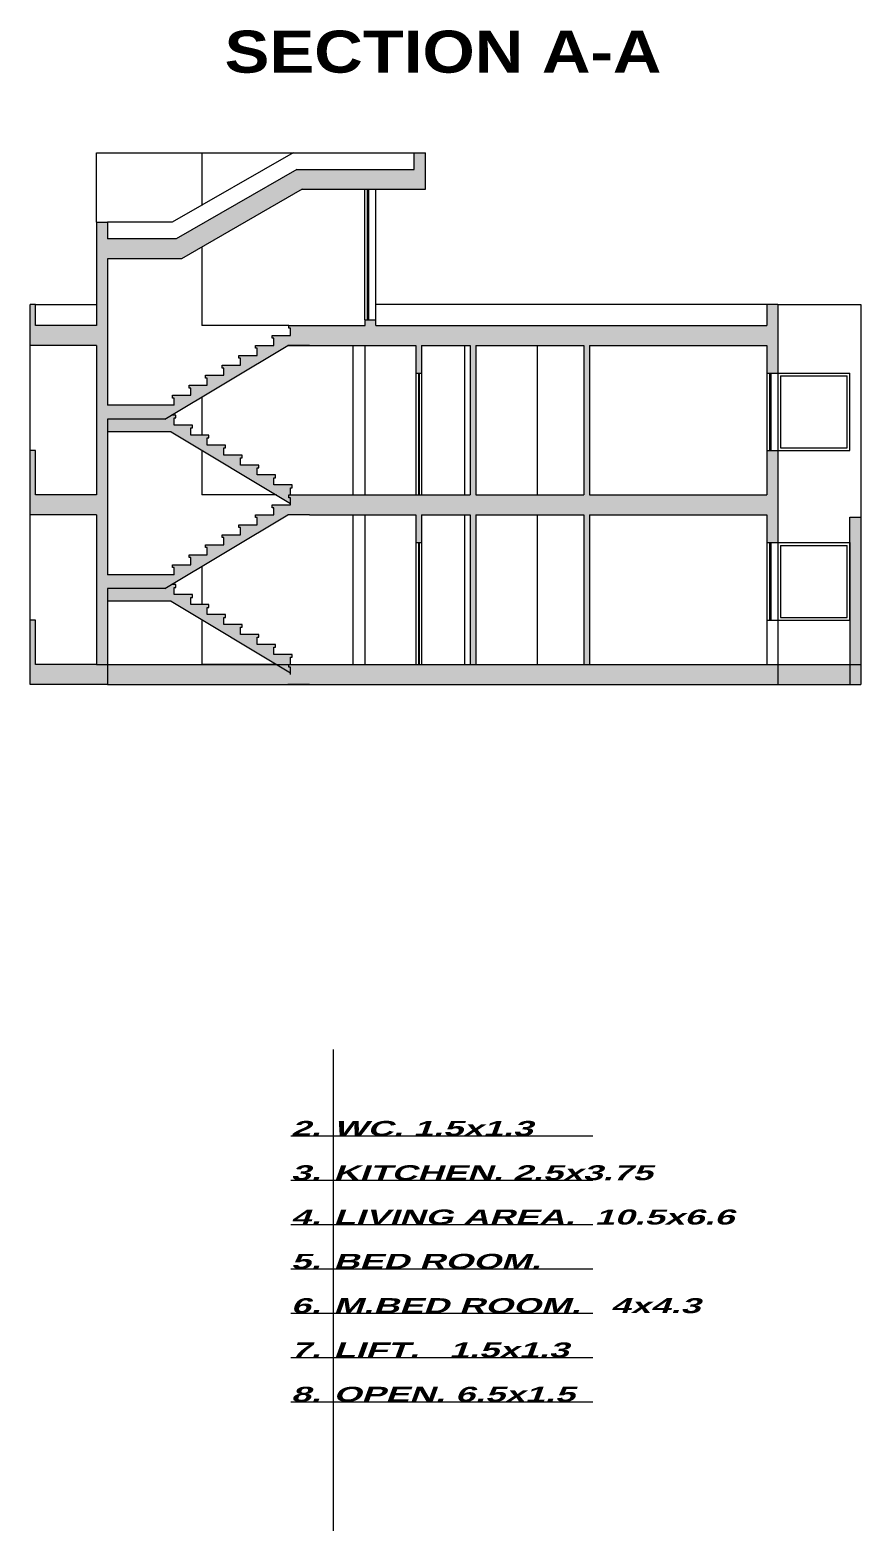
# Model space of a CAD drawing. Header units: millimetres. Extents: x 3669.6 to 3740.3, y 1535.4 to 1572.3.
# Drawn here: x 3725.26 to 3740.26, y 1538.83 to 1565.93 of the extents above; entities that cross this region are included whole.
import ezdxf

# ---------------------------------------------------------------- set-up
doc = ezdxf.new("R2010")
doc.units = ezdxf.units.MM
doc.layers.add('1', color=7, linetype='Continuous')
doc.layers.add('2', color=4, linetype='Continuous')
doc.styles.add('KH1', font='')
doc.styles.get('KH1').set_extended_font_data('Arial Black')

msp = doc.modelspace()

# ---------------------------------------------------------------- hatches: boundary and pattern name
h = msp.add_hatch(color=256)
h.dxf.hatch_style = 1
h.set_gradient(color1=(204, 153, 0), color2=(204, 153, 0), name='INVCURVED')
h.paths.add_polyline_path([(3738.758, 1558.339), (3738.558, 1558.339), (3738.558, 1557.539), (3735.358, 1557.539), (3735.358, 1560.239), (3738.558, 1560.239), (3738.558, 1559.739), (3738.758, 1559.739), (3738.758, 1560.979), (3738.558, 1560.979), (3738.558, 1560.599), (3731.502, 1560.599), (3731.502, 1560.699), (3731.305, 1560.699), (3731.305, 1560.599), (3730.258, 1560.599), (3729.928, 1560.599), (3729.928, 1560.549), (3729.958, 1560.549), (3729.958, 1560.419), (3729.628, 1560.419), (3729.628, 1560.369), (3729.658, 1560.369), (3729.658, 1560.239), (3729.328, 1560.239), (3729.328, 1560.189), (3729.358, 1560.189), (3729.358, 1560.059), (3729.028, 1560.059), (3729.028, 1560.009), (3729.058, 1560.009), (3729.058, 1559.879), (3728.728, 1559.879), (3728.728, 1559.829), (3728.758, 1559.829), (3728.758, 1559.699), (3728.428, 1559.699), (3728.428, 1559.649), (3728.458, 1559.649), (3728.458, 1559.519), (3728.128, 1559.519), (3728.128, 1559.469), (3728.158, 1559.469), (3728.158, 1559.339), (3727.828, 1559.339), (3727.828, 1559.289), (3727.858, 1559.289), (3727.858, 1559.159), (3726.658, 1559.159), (3726.658, 1561.801), (3727.99, 1561.801), (3730.17, 1563.057), (3732.395, 1563.057), (3732.395, 1563.717), (3732.195, 1563.717), (3732.195, 1563.417), (3730.075, 1563.417), (3727.895, 1562.161), (3726.658, 1562.161), (3726.658, 1562.461), (3726.458, 1562.461), (3726.458, 1560.599), (3725.358, 1560.599), (3725.358, 1560.979), (3725.258, 1560.979), (3725.258, 1560.239), (3726.458, 1560.239), (3726.458, 1557.539), (3725.358, 1557.539), (3725.358, 1558.339), (3725.258, 1558.339), (3725.258, 1557.179), (3726.458, 1557.179), (3726.458, 1554.479), (3726.658, 1554.479), (3726.658, 1555.849), (3727.694, 1555.849), (3729.911, 1557.179), (3730.305, 1557.179), (3732.222, 1557.179), (3732.222, 1556.679), (3732.322, 1556.679), (3732.322, 1557.179), (3733.206, 1557.179), (3733.206, 1554.479), (3733.306, 1554.479), (3733.306, 1557.179), (3735.258, 1557.179), (3735.258, 1554.479), (3735.358, 1554.479), (3735.358, 1557.179), (3738.558, 1557.179), (3738.558, 1556.679), (3738.758, 1556.679)])
h.paths.add_polyline_path([(3726.658, 1558.909), (3727.694, 1558.909), (3729.911, 1560.239), (3730.305, 1560.239), (3732.222, 1560.239), (3732.222, 1559.739), (3732.322, 1559.739), (3732.322, 1560.239), (3733.206, 1560.239), (3733.206, 1557.539), (3730.258, 1557.539), (3729.928, 1557.539), (3729.928, 1557.489), (3729.958, 1557.489), (3729.958, 1557.359), (3729.628, 1557.359), (3729.628, 1557.309), (3729.658, 1557.309), (3729.658, 1557.179), (3729.328, 1557.179), (3729.328, 1557.129), (3729.358, 1557.129), (3729.358, 1556.999), (3729.028, 1556.999), (3729.028, 1556.949), (3729.058, 1556.949), (3729.058, 1556.819), (3728.728, 1556.819), (3728.728, 1556.769), (3728.758, 1556.769), (3728.758, 1556.639), (3728.428, 1556.639), (3728.428, 1556.589), (3728.458, 1556.589), (3728.458, 1556.459), (3728.128, 1556.459), (3728.128, 1556.409), (3728.158, 1556.409), (3728.158, 1556.279), (3727.828, 1556.279), (3727.828, 1556.229), (3727.858, 1556.229), (3727.858, 1556.099), (3726.658, 1556.099)], flags=16)
h.paths.add_polyline_path([(3729.705, 1557.539), (3728.358, 1557.539), (3728.358, 1558.347)], flags=0)
h.paths.add_polyline_path([(3733.306, 1557.539), (3733.306, 1560.239), (3735.258, 1560.239), (3735.258, 1557.539)], flags=16)
h.paths.add_polyline_path([(3740.258, 1554.479), (3729.928, 1554.479), (3729.928, 1554.429), (3729.958, 1554.429), (3729.958, 1554.327), (3729.705, 1554.479), (3729.388, 1554.479), (3726.658, 1554.479), (3726.658, 1554.119), (3729.328, 1554.119), (3729.911, 1554.119), (3738.758, 1554.119), (3740.258, 1554.119)])
h.paths.add_polyline_path([(3727.858, 1555.869), (3727.888, 1555.869), (3727.888, 1555.919), (3727.811, 1555.919), (3727.694, 1555.849), (3726.658, 1555.849), (3726.658, 1555.619), (3727.805, 1555.619), (3729.705, 1554.479), (3729.958, 1554.479), (3729.958, 1554.609), (3729.988, 1554.609), (3729.988, 1554.659), (3729.658, 1554.659), (3729.658, 1554.789), (3729.688, 1554.839), (3729.358, 1554.839), (3729.358, 1554.969), (3729.388, 1554.969), (3729.388, 1555.019), (3729.058, 1555.019), (3729.058, 1555.149), (3729.088, 1555.149), (3729.088, 1555.199), (3728.758, 1555.199), (3728.758, 1555.329), (3728.788, 1555.329), (3728.788, 1555.379), (3728.458, 1555.379), (3728.458, 1555.509), (3728.488, 1555.509), (3728.488, 1555.559), (3728.158, 1555.559), (3728.158, 1555.689), (3728.188, 1555.689), (3728.188, 1555.739), (3727.858, 1555.739)], flags=17)
h = msp.add_hatch(color=256)
h.dxf.hatch_style = 1
h.set_gradient(color1=(204, 153, 0), color2=(204, 153, 0), name='HEMISPHERICAL')
h.paths.add_polyline_path([(3740.258, 1557.14), (3740.058, 1557.14), (3740.058, 1556.679), (3740.058, 1554.479), (3740.258, 1554.479)])
h.paths.add_polyline_path([(3729.658, 1557.849), (3729.688, 1557.849), (3729.688, 1557.899), (3729.358, 1557.899), (3729.358, 1558.029), (3729.388, 1558.029), (3729.388, 1558.079), (3729.058, 1558.079), (3729.058, 1558.209), (3729.088, 1558.209), (3729.088, 1558.259), (3728.758, 1558.259), (3728.758, 1558.389), (3728.788, 1558.389), (3728.788, 1558.439), (3728.458, 1558.439), (3728.458, 1558.569), (3728.488, 1558.569), (3728.488, 1558.619), (3728.158, 1558.619), (3728.158, 1558.749), (3728.188, 1558.749), (3728.188, 1558.799), (3727.858, 1558.799), (3727.858, 1558.929), (3727.888, 1558.929), (3727.888, 1558.979), (3727.811, 1558.979), (3727.694, 1558.909), (3726.658, 1558.909), (3726.658, 1558.679), (3727.805, 1558.679), (3729.958, 1557.387), (3729.958, 1557.489), (3729.928, 1557.489), (3729.928, 1557.539), (3729.958, 1557.539), (3729.958, 1557.669), (3729.988, 1557.669), (3729.988, 1557.719), (3729.658, 1557.719)])
h.paths.add_polyline_path([(3729.928, 1554.479), (3729.705, 1554.479), (3729.958, 1554.327), (3729.958, 1554.429), (3729.928, 1554.429)])
h.paths.add_polyline_path([(3726.658, 1554.479), (3726.458, 1554.479), (3725.358, 1554.479), (3725.358, 1555.279), (3725.258, 1555.279), (3725.258, 1554.119), (3726.658, 1554.119)])

# ---------------------------------------------------------------- linework, layer by layer
for p, q in [((3732.195, 1563.417), (3732.195, 1563.717)), ((3732.195, 1563.717), (3732.395, 1563.717)), ((3732.395, 1563.057), (3732.395, 1563.717)), ((3730.075, 1563.417), (3727.895, 1562.161)), ((3730.075, 1563.417), (3732.195, 1563.417)), ((3730.17, 1563.057), (3727.99, 1561.801)), ((3730.17, 1563.057), (3732.395, 1563.057)), ((3726.458, 1562.461), (3726.458, 1560.599)), ((3726.458, 1562.461), (3726.658, 1562.461)), ((3726.658, 1562.461), (3726.658, 1562.161)), ((3727.895, 1562.161), (3726.658, 1562.161)), ((3726.658, 1561.801), (3726.658, 1559.159)), ((3727.99, 1561.801), (3726.658, 1561.801)), ((3725.258, 1560.239), (3725.258, 1560.979)), ((3725.358, 1560.979), (3725.258, 1560.979)), ((3725.358, 1560.599), (3725.358, 1560.979)), ((3738.558, 1560.979), (3738.558, 1560.599)), ((3738.758, 1560.979), (3738.558, 1560.979)), ((3738.758, 1560.979), (3738.758, 1559.739)), ((3731.305, 1560.699), (3731.502, 1560.699)), ((3731.305, 1560.599), (3731.305, 1560.699)), ((3731.502, 1560.599), (3731.502, 1560.699)), ((3726.458, 1560.599), (3725.358, 1560.599)), ((3730.258, 1560.599), (3731.305, 1560.599)), ((3731.502, 1560.599), (3738.558, 1560.599)), ((3726.458, 1560.239), (3725.258, 1560.239)), ((3726.458, 1560.239), (3726.458, 1557.539)), ((3727.694, 1558.909), (3729.911, 1560.239)), ((3729.911, 1560.239), (3732.222, 1560.239)), ((3730.305, 1560.239), (3729.911, 1560.239)), ((3732.222, 1560.239), (3732.222, 1559.739)), ((3732.322, 1560.239), (3732.322, 1559.739)), ((3732.322, 1560.239), (3733.206, 1560.239)), ((3733.206, 1560.239), (3733.206, 1557.539)), ((3733.306, 1560.239), (3733.306, 1557.539)), ((3733.306, 1560.239), (3735.258, 1560.239)), ((3735.258, 1560.239), (3735.258, 1557.539)), ((3735.358, 1560.239), (3735.358, 1557.539)), ((3735.358, 1560.239), (3738.558, 1560.239)), ((3738.558, 1560.239), (3738.558, 1559.739)), ((3732.222, 1559.739), (3732.322, 1559.739)), ((3738.558, 1559.739), (3738.758, 1559.739)), ((3727.858, 1559.159), (3726.658, 1559.159)), ((3726.658, 1558.909), (3726.658, 1556.099)), ((3727.694, 1558.909), (3726.658, 1558.909)), ((3725.258, 1557.179), (3725.258, 1558.339)), ((3725.358, 1558.339), (3725.258, 1558.339)), ((3725.358, 1557.539), (3725.358, 1558.339)), ((3738.558, 1558.339), (3738.758, 1558.339)), ((3738.558, 1558.339), (3738.558, 1557.539)), ((3738.758, 1558.339), (3738.758, 1556.679)), ((3726.458, 1557.539), (3725.358, 1557.539)), ((3730.258, 1557.539), (3733.206, 1557.539)), ((3733.306, 1557.539), (3735.258, 1557.539)), ((3735.358, 1557.539), (3738.558, 1557.539)), ((3726.458, 1557.179), (3725.258, 1557.179)), ((3726.458, 1557.179), (3726.458, 1554.479)), ((3727.694, 1555.849), (3729.911, 1557.179)), ((3730.305, 1557.179), (3729.911, 1557.179)), ((3730.305, 1557.179), (3732.222, 1557.179)), ((3732.222, 1557.179), (3732.222, 1556.679)), ((3732.322, 1557.179), (3732.322, 1556.679)), ((3732.322, 1557.179), (3733.206, 1557.179)), ((3733.206, 1557.179), (3733.206, 1554.479)), ((3733.306, 1557.179), (3733.306, 1554.479)), ((3733.306, 1557.179), (3735.258, 1557.179)), ((3735.258, 1557.179), (3735.258, 1554.479)), ((3735.358, 1557.179), (3735.358, 1554.479)), ((3735.358, 1557.179), (3738.558, 1557.179)), ((3738.558, 1557.179), (3738.558, 1556.679)), ((3740.058, 1556.679), (3740.058, 1557.14)), ((3740.058, 1557.14), (3740.258, 1557.14)), ((3732.222, 1556.679), (3732.322, 1556.679)), ((3738.558, 1556.679), (3738.758, 1556.679)), ((3740.058, 1556.679), (3740.058, 1554.119)), ((3727.858, 1556.099), (3726.658, 1556.099)), ((3726.658, 1555.849), (3726.658, 1554.119)), ((3727.694, 1555.849), (3726.658, 1555.849)), ((3725.258, 1554.119), (3725.258, 1555.279)), ((3725.358, 1555.279), (3725.258, 1555.279)), ((3725.358, 1554.479), (3725.358, 1555.279)), ((3738.558, 1555.279), (3738.758, 1555.279)), ((3738.558, 1555.279), (3738.558, 1554.479)), ((3738.758, 1555.279), (3738.758, 1554.119)), ((3726.458, 1554.479), (3725.358, 1554.479)), ((3726.458, 1554.479), (3729.388, 1554.479)), ((3729.388, 1554.479), (3740.258, 1554.479)), ((3730.258, 1554.479), (3733.206, 1554.479)), ((3733.306, 1554.479), (3735.258, 1554.479)), ((3735.358, 1554.479), (3738.558, 1554.479)), ((3726.658, 1554.119), (3725.258, 1554.119)), ((3726.658, 1554.119), (3729.328, 1554.119)), ((3729.328, 1554.119), (3729.911, 1554.119)), ((3730.305, 1554.119), (3729.911, 1554.119)), ((3729.911, 1554.119), (3738.758, 1554.119)), ((3730.305, 1554.119), (3732.222, 1554.119)), ((3732.322, 1554.119), (3733.206, 1554.119)), ((3733.306, 1554.119), (3735.258, 1554.119)), ((3735.358, 1554.119), (3738.558, 1554.119)), ((3738.758, 1554.119), (3740.258, 1554.119))]:
    msp.add_line(p, q)
for points in [[(3729.658, 1560.239), (3729.658, 1560.369), (3729.628, 1560.369), (3729.628, 1560.419), (3729.958, 1560.419)], [(3729.958, 1560.419), (3729.958, 1560.549), (3729.928, 1560.549), (3729.928, 1560.599), (3730.258, 1560.599)], [(3729.358, 1560.059), (3729.358, 1560.189), (3729.328, 1560.189), (3729.328, 1560.239), (3729.658, 1560.239)], [(3728.758, 1559.699), (3728.758, 1559.829), (3728.728, 1559.829), (3728.728, 1559.879), (3729.058, 1559.879)], [(3729.058, 1559.879), (3729.058, 1560.009), (3729.028, 1560.009), (3729.028, 1560.059), (3729.358, 1560.059)], [(3728.458, 1559.519), (3728.458, 1559.649), (3728.428, 1559.649), (3728.428, 1559.699), (3728.758, 1559.699)], [(3727.858, 1559.159), (3727.858, 1559.289), (3727.828, 1559.289), (3727.828, 1559.339), (3728.158, 1559.339)], [(3728.158, 1559.339), (3728.158, 1559.469), (3728.128, 1559.469), (3728.128, 1559.519), (3728.458, 1559.519)], [(3729.958, 1557.359), (3729.958, 1557.489), (3729.928, 1557.489), (3729.928, 1557.539), (3730.258, 1557.539)], [(3729.358, 1556.999), (3729.358, 1557.129), (3729.328, 1557.129), (3729.328, 1557.179), (3729.658, 1557.179)], [(3729.658, 1557.179), (3729.658, 1557.309), (3729.628, 1557.309), (3729.628, 1557.359), (3729.958, 1557.359)], [(3729.058, 1556.819), (3729.058, 1556.949), (3729.028, 1556.949), (3729.028, 1556.999), (3729.358, 1556.999)], [(3728.458, 1556.459), (3728.458, 1556.589), (3728.428, 1556.589), (3728.428, 1556.639), (3728.758, 1556.639)], [(3728.758, 1556.639), (3728.758, 1556.769), (3728.728, 1556.769), (3728.728, 1556.819), (3729.058, 1556.819)], [(3728.158, 1556.279), (3728.158, 1556.409), (3728.128, 1556.409), (3728.128, 1556.459), (3728.458, 1556.459)], [(3727.858, 1556.099), (3727.858, 1556.229), (3727.828, 1556.229), (3727.828, 1556.279), (3728.158, 1556.279)], [(3729.958, 1554.299), (3729.958, 1554.429), (3729.928, 1554.429), (3729.928, 1554.479), (3730.258, 1554.479)]]:
    msp.add_lwpolyline(points)
at = {"layer": '1'}
for p, q in [((3726.458, 1562.461), (3726.458, 1563.717)), ((3726.458, 1563.717), (3730.006, 1563.717)), ((3730.006, 1563.717), (3727.826, 1562.461)), ((3728.358, 1563.717), (3728.358, 1562.767)), ((3730.006, 1563.717), (3732.195, 1563.717)), ((3731.302, 1560.699), (3731.302, 1563.057)), ((3731.352, 1560.699), (3731.352, 1563.057)), ((3731.372, 1560.699), (3731.372, 1563.057)), ((3731.502, 1560.699), (3731.502, 1563.057)), ((3727.826, 1562.461), (3726.658, 1562.461)), ((3728.358, 1562.012), (3728.358, 1560.599)), ((3725.358, 1560.979), (3726.458, 1560.979)), ((3738.558, 1560.979), (3731.502, 1560.979)), ((3738.758, 1560.979), (3740.258, 1560.979)), ((3740.258, 1560.979), (3740.258, 1554.119)), ((3729.928, 1560.599), (3728.358, 1560.599)), ((3725.258, 1558.339), (3725.258, 1560.239)), ((3731.085, 1560.239), (3731.085, 1557.539)), ((3731.302, 1560.239), (3731.302, 1557.539)), ((3733.1, 1560.239), (3733.1, 1557.539)), ((3734.414, 1560.239), (3734.414, 1557.539)), ((3732.222, 1559.739), (3732.222, 1557.539)), ((3732.271, 1559.739), (3732.271, 1557.539)), ((3732.284, 1559.739), (3732.284, 1557.539)), ((3732.322, 1559.739), (3732.322, 1557.539)), ((3738.558, 1559.739), (3738.558, 1558.339)), ((3738.608, 1559.739), (3738.608, 1558.339)), ((3738.628, 1559.739), (3738.628, 1558.339)), ((3738.758, 1559.739), (3738.758, 1558.339)), ((3738.758, 1559.739), (3740.058, 1559.739)), ((3738.808, 1559.689), (3738.808, 1558.389)), ((3738.808, 1559.689), (3740.008, 1559.689)), ((3740.008, 1558.389), (3740.008, 1559.689)), ((3740.058, 1558.339), (3740.058, 1559.739)), ((3728.358, 1559.307), (3728.358, 1558.619)), ((3727.805, 1558.679), (3726.658, 1558.679)), ((3727.805, 1558.679), (3729.958, 1557.387)), ((3728.358, 1558.347), (3728.358, 1557.539)), ((3738.758, 1558.339), (3740.058, 1558.339)), ((3738.808, 1558.389), (3740.008, 1558.389)), ((3729.705, 1557.539), (3728.358, 1557.539)), ((3725.258, 1555.279), (3725.258, 1557.179)), ((3731.085, 1557.179), (3731.085, 1554.479)), ((3731.302, 1557.179), (3731.302, 1554.479)), ((3733.1, 1557.179), (3733.1, 1554.479)), ((3734.414, 1557.179), (3734.414, 1554.479)), ((3732.222, 1556.679), (3732.222, 1554.479)), ((3732.271, 1556.679), (3732.271, 1554.479)), ((3732.284, 1556.679), (3732.284, 1554.479)), ((3732.322, 1556.679), (3732.322, 1554.479)), ((3738.558, 1556.679), (3738.558, 1555.279)), ((3738.608, 1556.679), (3738.608, 1555.279)), ((3738.628, 1556.679), (3738.628, 1555.279)), ((3738.758, 1556.679), (3738.758, 1555.279)), ((3738.758, 1556.679), (3740.058, 1556.679)), ((3738.808, 1556.629), (3738.808, 1555.329)), ((3738.808, 1556.629), (3740.008, 1556.629)), ((3740.008, 1555.329), (3740.008, 1556.629)), ((3740.058, 1555.279), (3740.058, 1556.679)), ((3728.358, 1556.247), (3728.358, 1555.559)), ((3727.805, 1555.619), (3726.658, 1555.619)), ((3727.805, 1555.619), (3729.958, 1554.327)), ((3728.358, 1555.287), (3728.358, 1554.479)), ((3738.758, 1555.279), (3740.058, 1555.279)), ((3738.808, 1555.329), (3740.008, 1555.329)), ((3729.705, 1554.479), (3728.358, 1554.479))]:
    msp.add_line(p, q, dxfattribs=at)
for points in [[(3729.958, 1560.419), (3729.958, 1560.447)], [(3727.858, 1558.799), (3727.858, 1558.929), (3727.888, 1558.929), (3727.888, 1558.979), (3727.811, 1558.979)], [(3728.158, 1558.619), (3728.158, 1558.749), (3728.188, 1558.749), (3728.188, 1558.799), (3727.858, 1558.799)], [(3728.458, 1558.439), (3728.458, 1558.569), (3728.488, 1558.569), (3728.488, 1558.619), (3728.158, 1558.619)], [(3728.758, 1558.259), (3728.758, 1558.389), (3728.788, 1558.389), (3728.788, 1558.439), (3728.458, 1558.439)], [(3729.058, 1558.079), (3729.058, 1558.209), (3729.088, 1558.209), (3729.088, 1558.259), (3728.758, 1558.259)], [(3729.358, 1557.899), (3729.358, 1558.029), (3729.388, 1558.029), (3729.388, 1558.079), (3729.058, 1558.079)], [(3729.658, 1557.719), (3729.658, 1557.849), (3729.688, 1557.849), (3729.688, 1557.899), (3729.358, 1557.899)], [(3729.958, 1557.539), (3729.958, 1557.669), (3729.988, 1557.669), (3729.988, 1557.719), (3729.658, 1557.719)], [(3729.958, 1557.359), (3729.958, 1557.387)], [(3727.858, 1555.739), (3727.858, 1555.869), (3727.888, 1555.869), (3727.888, 1555.919), (3727.811, 1555.919)], [(3728.158, 1555.559), (3728.158, 1555.689), (3728.188, 1555.689), (3728.188, 1555.739), (3727.858, 1555.739)], [(3728.458, 1555.379), (3728.458, 1555.509), (3728.488, 1555.509), (3728.488, 1555.559), (3728.158, 1555.559)], [(3728.758, 1555.199), (3728.758, 1555.329), (3728.788, 1555.329), (3728.788, 1555.379), (3728.458, 1555.379)], [(3729.058, 1555.019), (3729.058, 1555.149), (3729.088, 1555.149), (3729.088, 1555.199), (3728.758, 1555.199)], [(3729.358, 1554.839), (3729.358, 1554.969), (3729.388, 1554.969), (3729.388, 1555.019), (3729.058, 1555.019)], [(3729.658, 1554.659), (3729.658, 1554.789), (3729.688, 1554.789), (3729.688, 1554.839), (3729.358, 1554.839)], [(3729.958, 1554.479), (3729.958, 1554.609), (3729.988, 1554.609), (3729.988, 1554.659), (3729.658, 1554.659)]]:
    msp.add_lwpolyline(points, dxfattribs=at)
at = {"layer": '2'}
for p, q in [((3730.733, 1547.525), (3730.733, 1538.834)), ((3729.965, 1545.967), (3735.42, 1545.967)), ((3729.965, 1545.167), (3735.42, 1545.167)), ((3729.965, 1544.367), (3735.42, 1544.367)), ((3729.965, 1543.567), (3735.42, 1543.567)), ((3729.965, 1542.767), (3735.42, 1542.767)), ((3729.965, 1541.967), (3735.42, 1541.967)), ((3729.965, 1541.167), (3735.42, 1541.167))]:
    msp.add_line(p, q, dxfattribs=at)

# ---------------------------------------------------------------- texts
at = {"layer": '1', "linetype": 'ByBlock', "style": 'KH1'}
msp.add_text('SECTION A-A', height=0.75874, dxfattribs=at).set_placement((3728.77, 1565.163))
at = {"layer": '1', "linetype": 'ByBlock', "style": 'KH1', "oblique": 20, "width": 1.5}
for s, height, p in [('2.', 0.2702, (3729.965, 1545.967)), ('WC. 1.5x1.3', 0.27016, (3730.733, 1545.967)), ('3.', 0.2702, (3729.965, 1545.167)), ('KITCHEN. 2.5x3.75', 0.27016, (3730.733, 1545.167)), ('4.', 0.2702, (3729.965, 1544.367)), ('LIVING AREA.  10.5x6.6', 0.27016, (3730.733, 1544.367)), ('5.', 0.2702, (3729.965, 1543.567)), ('BED ROOM.', 0.2702, (3730.733, 1543.567)), ('6.', 0.2702, (3729.965, 1542.767)), ('M.BED ROOM.   4x4.3', 0.27016, (3730.733, 1542.767)), ('7.', 0.2702, (3729.965, 1541.967)), ('LIFT.   1.5x1.3', 0.27016, (3730.733, 1541.967)), ('8.', 0.2702, (3729.965, 1541.167)), ('OPEN. 6.5x1.5', 0.27016, (3730.733, 1541.167))]:
    msp.add_text(s, height=height, dxfattribs=at).set_placement(p)

doc.saveas('drawing.dxf')
